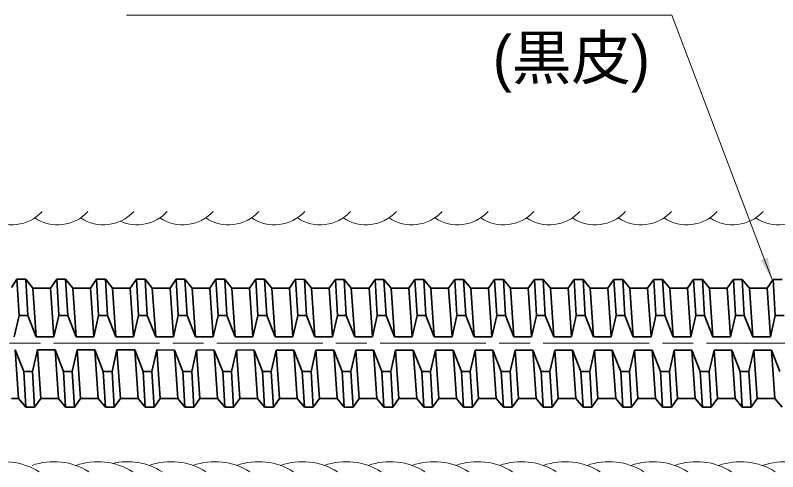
# Model space of a CAD drawing. Units: millimetres at full size, sheet at 1:2; details may follow other scales. Extents: x 2057 to 3739, y 937 to 2125.
# Drawn here: x 3195.6 to 3368.5, y 1769.1 to 1872.6 of the extents above; entities that cross this region are included whole.
import ezdxf
from ezdxf.enums import TextEntityAlignment as Align

# ---------------------------------------------------------------- set-up
doc = ezdxf.new("R2010")
doc.units = ezdxf.units.MM
doc.header["$LTSCALE"] = 2
doc.linetypes.add('CHAIN', pattern=[18.5, 12, -1.5, 3.5, -1.5])
for name, color, linetype, lineweight in [('1 外形線', 7, 'Continuous', 35), ('2 細い実線', 3, 'Continuous', 20), ('4中心線', 1, 'CHAIN', 15), ('6寸法線', 4, 'Continuous', 13)]:
    doc.layers.add(name, color=color, linetype=linetype, lineweight=lineweight)
doc.styles.add('ＭＳ Ｐゴシック', font='')
doc.styles.get('ＭＳ Ｐゴシック').set_extended_font_data('MS PGothic')

# ---------------------------------------------------------------- blocks, each defined once
blk = doc.blocks.new('filled_arrow')
at = {"color": 0, "linetype": 'Continuous', "lineweight": -2}
blk.add_solid([(7.5, 1.25), (0, 0), (7.5, -1.25)], dxfattribs=at)

msp = doc.modelspace()

# ---------------------------------------------------------------- linework, layer by layer
at = {"layer": '1 外形線'}
for p, q in [((3196.012, 1812.695), (3194.76, 1810.828)), ((3196.487, 1804.522), (3196.012, 1812.695)), ((3198.012, 1812.695), (3196.012, 1812.695)), ((3198.487, 1804.522), (3198.012, 1812.695)), ((3198.012, 1812.695), (3199.628, 1810.69)), ((3205.034, 1812.695), (3203.64, 1810.691)), ((3207.034, 1812.695), (3205.034, 1812.695)), ((3205.509, 1804.522), (3205.034, 1812.695)), ((3207.034, 1812.695), (3208.65, 1810.691)), ((3207.509, 1804.522), (3207.034, 1812.695)), ((3214.058, 1812.695), (3212.664, 1810.69)), ((3216.058, 1812.695), (3214.058, 1812.695)), ((3214.533, 1804.522), (3214.058, 1812.695)), ((3216.058, 1812.695), (3217.674, 1810.69)), ((3216.533, 1804.521), (3216.058, 1812.695)), ((3223.081, 1812.694), (3221.688, 1810.69)), ((3223.557, 1804.521), (3223.081, 1812.694)), ((3225.081, 1812.694), (3223.081, 1812.694)), ((3225.556, 1804.521), (3225.081, 1812.694)), ((3225.081, 1812.694), (3226.698, 1810.69)), ((3232.105, 1812.694), (3230.712, 1810.689)), ((3232.58, 1804.521), (3232.105, 1812.694)), ((3234.105, 1812.694), (3232.105, 1812.694)), ((3234.58, 1804.521), (3234.105, 1812.694)), ((3234.105, 1812.694), (3235.722, 1810.689)), ((3241.129, 1812.694), (3239.735, 1810.689)), ((3243.129, 1812.693), (3241.129, 1812.694)), ((3241.604, 1804.52), (3241.129, 1812.694)), ((3243.604, 1804.52), (3243.129, 1812.693)), ((3243.129, 1812.693), (3244.746, 1810.689)), ((3250.153, 1812.693), (3248.759, 1810.688)), ((3250.628, 1804.52), (3250.153, 1812.693)), ((3252.153, 1812.693), (3250.153, 1812.693)), ((3252.628, 1804.52), (3252.153, 1812.693)), ((3252.153, 1812.693), (3253.77, 1810.689)), ((3259.177, 1812.693), (3257.783, 1810.688)), ((3259.652, 1804.52), (3259.177, 1812.693)), ((3261.177, 1812.692), (3259.177, 1812.693)), ((3261.652, 1804.519), (3261.177, 1812.692)), ((3261.177, 1812.692), (3262.794, 1810.688)), ((3268.201, 1812.692), (3266.807, 1810.688)), ((3268.676, 1804.519), (3268.201, 1812.692)), ((3270.201, 1812.692), (3268.201, 1812.692)), ((3270.676, 1804.519), (3270.201, 1812.692)), ((3270.201, 1812.692), (3271.817, 1810.688)), ((3277.224, 1812.692), (3275.831, 1810.687)), ((3277.7, 1804.519), (3277.224, 1812.692)), ((3279.224, 1812.692), (3277.224, 1812.692)), ((3279.699, 1804.518), (3279.224, 1812.692)), ((3279.224, 1812.692), (3280.841, 1810.687)), ((3286.248, 1812.691), (3284.855, 1810.687)), ((3286.723, 1804.518), (3286.248, 1812.691)), ((3288.248, 1812.691), (3286.248, 1812.691)), ((3288.723, 1804.518), (3288.248, 1812.691)), ((3288.248, 1812.691), (3289.865, 1810.687)), ((3295.272, 1812.691), (3293.879, 1810.686)), ((3295.747, 1804.518), (3295.272, 1812.691)), ((3297.272, 1812.691), (3295.272, 1812.691)), ((3297.747, 1804.517), (3297.272, 1812.691)), ((3297.272, 1812.691), (3298.889, 1810.686)), ((3304.296, 1812.69), (3302.902, 1810.686)), ((3304.771, 1804.517), (3304.296, 1812.69)), ((3306.296, 1812.69), (3304.296, 1812.69)), ((3306.771, 1804.517), (3306.296, 1812.69)), ((3306.296, 1812.69), (3307.913, 1810.686)), ((3313.32, 1812.69), (3311.926, 1810.685)), ((3313.795, 1804.517), (3313.32, 1812.69)), ((3315.32, 1812.69), (3313.32, 1812.69)), ((3315.795, 1804.517), (3315.32, 1812.69)), ((3315.32, 1812.69), (3316.936, 1810.685)), ((3322.344, 1812.69), (3320.95, 1810.685)), ((3324.344, 1812.689), (3322.344, 1812.69)), ((3322.819, 1804.516), (3322.344, 1812.69)), ((3324.819, 1804.516), (3324.344, 1812.689)), ((3324.344, 1812.689), (3325.96, 1810.685)), ((3331.367, 1812.689), (3329.974, 1810.684)), ((3331.842, 1804.516), (3331.367, 1812.689)), ((3333.367, 1812.689), (3331.367, 1812.689)), ((3333.842, 1804.516), (3333.367, 1812.689)), ((3333.367, 1812.689), (3334.984, 1810.685)), ((3340.391, 1812.689), (3338.998, 1810.684)), ((3340.866, 1804.516), (3340.391, 1812.689)), ((3342.391, 1812.688), (3340.391, 1812.689)), ((3342.866, 1804.515), (3342.391, 1812.688)), ((3342.391, 1812.688), (3344.008, 1810.684)), ((3349.415, 1812.688), (3348.021, 1810.684)), ((3349.89, 1804.515), (3349.415, 1812.688)), ((3351.415, 1812.688), (3349.415, 1812.688)), ((3351.89, 1804.515), (3351.415, 1812.688)), ((3351.415, 1812.688), (3353.032, 1810.684)), ((3358.439, 1812.688), (3357.045, 1810.683)), ((3358.914, 1804.515), (3358.439, 1812.688)), ((3360.439, 1812.688), (3358.439, 1812.688)), ((3360.914, 1804.514), (3360.439, 1812.688)), ((3360.439, 1812.688), (3362.056, 1810.683)), ((3367.463, 1812.687), (3366.069, 1810.683)), ((3367.938, 1804.514), (3367.463, 1812.687)), ((3369.463, 1812.687), (3367.463, 1812.687)), ((3200.393, 1799.672), (3199.628, 1810.69)), ((3203.642, 1810.69), (3199.628, 1810.69)), ((3204.405, 1799.673), (3203.64, 1810.69)), ((3212.664, 1810.691), (3208.65, 1810.691)), ((3209.415, 1799.672), (3208.65, 1810.691)), ((3213.428, 1799.672), (3212.664, 1810.69)), ((3218.438, 1799.672), (3217.674, 1810.69)), ((3221.688, 1810.69), (3217.674, 1810.69)), ((3222.452, 1799.672), (3221.688, 1810.689)), ((3227.462, 1799.671), (3226.698, 1810.69)), ((3230.712, 1810.69), (3226.698, 1810.69)), ((3231.476, 1799.671), (3230.712, 1810.689)), ((3236.486, 1799.671), (3235.722, 1810.689)), ((3239.736, 1810.689), (3235.722, 1810.689)), ((3240.5, 1799.671), (3239.735, 1810.688)), ((3245.51, 1799.67), (3244.746, 1810.689)), ((3248.759, 1810.689), (3244.746, 1810.689)), ((3249.524, 1799.67), (3248.759, 1810.688)), ((3254.534, 1799.67), (3253.77, 1810.689)), ((3257.783, 1810.689), (3253.77, 1810.689)), ((3258.548, 1799.67), (3257.783, 1810.687)), ((3263.558, 1799.67), (3262.794, 1810.688)), ((3266.807, 1810.688), (3262.794, 1810.688)), ((3267.571, 1799.669), (3266.807, 1810.687)), ((3275.831, 1810.688), (3271.817, 1810.688)), ((3272.581, 1799.669), (3271.817, 1810.688)), ((3276.595, 1799.669), (3275.831, 1810.686)), ((3281.605, 1799.669), (3280.841, 1810.687)), ((3284.855, 1810.687), (3280.841, 1810.687)), ((3285.619, 1799.668), (3284.855, 1810.686)), ((3290.629, 1799.668), (3289.865, 1810.687)), ((3293.879, 1810.687), (3289.865, 1810.687)), ((3294.643, 1799.668), (3293.878, 1810.686)), ((3299.653, 1799.668), (3298.889, 1810.686)), ((3302.902, 1810.686), (3298.889, 1810.686)), ((3303.667, 1799.667), (3302.902, 1810.685)), ((3308.677, 1799.667), (3307.913, 1810.686)), ((3311.926, 1810.686), (3307.913, 1810.686)), ((3312.691, 1799.667), (3311.926, 1810.685)), ((3320.95, 1810.685), (3316.936, 1810.685)), ((3317.701, 1799.667), (3316.936, 1810.685)), ((3321.714, 1799.667), (3320.95, 1810.684)), ((3329.974, 1810.685), (3325.96, 1810.685)), ((3326.725, 1799.666), (3325.96, 1810.685)), ((3330.738, 1799.666), (3329.974, 1810.684)), ((3338.998, 1810.685), (3334.984, 1810.685)), ((3335.748, 1799.666), (3334.984, 1810.685)), ((3339.762, 1799.666), (3338.998, 1810.683)), ((3348.022, 1810.684), (3344.008, 1810.684)), ((3344.772, 1799.665), (3344.008, 1810.684)), ((3348.786, 1799.665), (3348.021, 1810.683)), ((3357.045, 1810.684), (3353.032, 1810.684)), ((3353.796, 1799.665), (3353.032, 1810.684)), ((3357.81, 1799.665), (3357.045, 1810.682)), ((3366.069, 1810.683), (3362.056, 1810.683)), ((3362.82, 1799.665), (3362.056, 1810.683)), ((3366.834, 1799.664), (3366.069, 1810.682)), ((3196.487, 1804.522), (3195.382, 1799.672)), ((3196.487, 1804.522), (3198.487, 1804.522)), ((3198.487, 1804.522), (3200.393, 1799.672)), ((3205.509, 1804.522), (3204.404, 1799.672)), ((3205.509, 1804.522), (3207.509, 1804.522)), ((3207.509, 1804.522), (3209.415, 1799.672)), ((3214.533, 1804.522), (3213.428, 1799.672)), ((3214.533, 1804.522), (3216.533, 1804.521)), ((3216.533, 1804.521), (3218.438, 1799.672)), ((3223.557, 1804.521), (3222.452, 1799.671)), ((3223.557, 1804.521), (3225.556, 1804.521)), ((3225.556, 1804.521), (3227.462, 1799.671)), ((3232.58, 1804.521), (3231.476, 1799.671)), ((3232.58, 1804.521), (3234.58, 1804.521)), ((3234.58, 1804.521), (3236.486, 1799.671)), ((3241.604, 1804.52), (3240.5, 1799.67)), ((3241.604, 1804.52), (3243.604, 1804.52)), ((3243.604, 1804.52), (3245.51, 1799.67)), ((3250.628, 1804.52), (3249.524, 1799.67)), ((3250.628, 1804.52), (3252.628, 1804.52)), ((3252.628, 1804.52), (3254.534, 1799.67)), ((3259.652, 1804.52), (3258.548, 1799.67)), ((3259.652, 1804.52), (3261.652, 1804.519)), ((3261.652, 1804.519), (3263.558, 1799.67)), ((3268.676, 1804.519), (3267.571, 1799.669)), ((3268.676, 1804.519), (3270.676, 1804.519)), ((3270.676, 1804.519), (3272.581, 1799.669)), ((3277.7, 1804.519), (3276.595, 1799.669)), ((3277.7, 1804.519), (3279.699, 1804.518)), ((3279.699, 1804.518), (3281.605, 1799.669)), ((3286.723, 1804.518), (3285.619, 1799.668)), ((3286.723, 1804.518), (3288.723, 1804.518)), ((3288.723, 1804.518), (3290.629, 1799.668)), ((3295.747, 1804.518), (3294.643, 1799.668)), ((3295.747, 1804.518), (3297.747, 1804.517)), ((3297.747, 1804.517), (3299.653, 1799.668)), ((3304.771, 1804.517), (3303.667, 1799.667)), ((3304.771, 1804.517), (3306.771, 1804.517)), ((3306.771, 1804.517), (3308.677, 1799.667)), ((3313.795, 1804.517), (3312.69, 1799.667)), ((3313.795, 1804.517), (3315.795, 1804.517)), ((3315.795, 1804.517), (3317.701, 1799.667)), ((3322.819, 1804.516), (3321.714, 1799.666)), ((3322.819, 1804.516), (3324.819, 1804.516)), ((3324.819, 1804.516), (3326.725, 1799.666)), ((3331.842, 1804.516), (3330.738, 1799.666)), ((3331.842, 1804.516), (3333.842, 1804.516)), ((3333.842, 1804.516), (3335.748, 1799.666)), ((3340.866, 1804.516), (3339.762, 1799.666)), ((3340.866, 1804.516), (3342.866, 1804.515)), ((3342.866, 1804.515), (3344.772, 1799.665)), ((3349.89, 1804.515), (3348.786, 1799.665)), ((3349.89, 1804.515), (3351.89, 1804.515)), ((3351.89, 1804.515), (3353.796, 1799.665)), ((3358.914, 1804.515), (3357.81, 1799.665)), ((3358.914, 1804.515), (3360.914, 1804.514)), ((3360.914, 1804.514), (3362.82, 1799.665)), ((3367.938, 1804.514), (3366.833, 1799.664)), ((3367.938, 1804.514), (3369.938, 1804.514)), ((3204.406, 1799.672), (3200.393, 1799.672)), ((3213.428, 1799.672), (3209.415, 1799.672)), ((3222.452, 1799.672), (3218.438, 1799.672)), ((3231.476, 1799.671), (3227.462, 1799.671)), ((3240.5, 1799.671), (3236.486, 1799.671)), ((3249.524, 1799.67), (3245.51, 1799.67)), ((3258.548, 1799.67), (3254.534, 1799.67)), ((3267.571, 1799.669), (3263.558, 1799.67)), ((3276.595, 1799.669), (3272.581, 1799.669)), ((3285.619, 1799.668), (3281.605, 1799.669)), ((3294.643, 1799.668), (3290.629, 1799.668)), ((3303.667, 1799.667), (3299.653, 1799.668)), ((3312.691, 1799.667), (3308.677, 1799.667)), ((3321.714, 1799.667), (3317.701, 1799.667)), ((3330.738, 1799.666), (3326.725, 1799.666)), ((3339.762, 1799.666), (3335.748, 1799.666)), ((3348.786, 1799.665), (3344.772, 1799.665)), ((3357.81, 1799.665), (3353.796, 1799.665)), ((3366.834, 1799.664), (3362.82, 1799.665)), ((3196.394, 1785.696), (3195.63, 1796.672)), ((3197.536, 1791.822), (3195.63, 1796.671)), ((3199.536, 1791.822), (3200.64, 1796.671)), ((3204.654, 1796.671), (3200.64, 1796.672)), ((3201.405, 1785.695), (3200.64, 1796.671)), ((3205.416, 1785.696), (3204.652, 1796.672)), ((3206.558, 1791.822), (3204.652, 1796.672)), ((3208.558, 1791.823), (3209.662, 1796.672)), ((3210.427, 1785.696), (3209.662, 1796.672)), ((3213.676, 1796.671), (3209.663, 1796.672)), ((3214.44, 1785.696), (3213.676, 1796.671)), ((3215.582, 1791.822), (3213.676, 1796.671)), ((3217.582, 1791.822), (3218.686, 1796.671)), ((3222.7, 1796.671), (3218.686, 1796.672)), ((3219.45, 1785.695), (3218.686, 1796.671)), ((3224.606, 1791.821), (3222.7, 1796.671)), ((3223.464, 1785.695), (3222.7, 1796.671)), ((3226.606, 1791.822), (3227.71, 1796.671)), ((3231.724, 1796.67), (3227.71, 1796.672)), ((3228.474, 1785.695), (3227.71, 1796.671)), ((3233.63, 1791.821), (3231.724, 1796.67)), ((3232.488, 1785.695), (3231.724, 1796.67)), ((3235.629, 1791.821), (3236.734, 1796.67)), ((3240.748, 1796.67), (3236.734, 1796.671)), ((3237.498, 1785.694), (3236.734, 1796.67)), ((3242.653, 1791.82), (3240.748, 1796.67)), ((3241.512, 1785.694), (3240.748, 1796.67)), ((3244.653, 1791.821), (3245.758, 1796.67)), ((3249.771, 1796.67), (3245.758, 1796.671)), ((3246.522, 1785.694), (3245.758, 1796.67)), ((3250.536, 1785.694), (3249.771, 1796.67)), ((3251.677, 1791.82), (3249.771, 1796.669)), ((3253.677, 1791.82), (3254.782, 1796.669)), ((3258.795, 1796.669), (3254.782, 1796.67)), ((3255.546, 1785.694), (3254.782, 1796.669)), ((3260.701, 1791.819), (3258.795, 1796.669)), ((3259.56, 1785.693), (3258.795, 1796.669)), ((3262.701, 1791.82), (3263.805, 1796.669)), ((3264.57, 1785.693), (3263.805, 1796.669)), ((3267.819, 1796.669), (3263.806, 1796.67)), ((3268.583, 1785.693), (3267.819, 1796.669)), ((3269.725, 1791.819), (3267.819, 1796.668)), ((3271.725, 1791.819), (3272.829, 1796.668)), ((3276.843, 1796.668), (3272.829, 1796.669)), ((3273.593, 1785.693), (3272.829, 1796.668)), ((3278.749, 1791.818), (3276.843, 1796.668)), ((3277.607, 1785.692), (3276.843, 1796.668)), ((3280.749, 1791.819), (3281.853, 1796.668)), ((3285.867, 1796.668), (3281.853, 1796.669)), ((3282.617, 1785.692), (3281.853, 1796.668)), ((3287.773, 1791.818), (3285.867, 1796.668)), ((3286.631, 1785.692), (3285.867, 1796.668)), ((3289.773, 1791.818), (3290.877, 1796.668)), ((3294.89, 1796.667), (3290.877, 1796.668)), ((3291.641, 1785.692), (3290.877, 1796.668)), ((3295.655, 1785.692), (3294.89, 1796.667)), ((3298.796, 1791.818), (3299.901, 1796.667)), ((3303.914, 1796.667), (3299.901, 1796.668)), ((3300.665, 1785.691), (3299.901, 1796.667)), ((3305.82, 1791.817), (3303.914, 1796.667)), ((3304.679, 1785.691), (3303.914, 1796.667)), ((3307.82, 1791.818), (3308.925, 1796.667)), ((3312.938, 1796.666), (3308.925, 1796.668)), ((3309.689, 1785.691), (3308.925, 1796.667)), ((3314.844, 1791.817), (3312.938, 1796.666)), ((3313.703, 1785.691), (3312.938, 1796.666)), ((3316.844, 1791.817), (3317.948, 1796.666)), ((3318.713, 1785.69), (3317.948, 1796.666)), ((3321.962, 1796.666), (3317.949, 1796.667)), ((3323.868, 1791.816), (3321.962, 1796.666)), ((3322.726, 1785.69), (3321.962, 1796.666)), ((3325.868, 1791.817), (3326.972, 1796.666)), ((3330.986, 1796.666), (3326.972, 1796.667)), ((3327.736, 1785.69), (3326.972, 1796.666)), ((3331.75, 1785.69), (3330.986, 1796.666)), ((3332.892, 1791.816), (3330.986, 1796.665)), ((3334.892, 1791.816), (3335.996, 1796.665)), ((3340.01, 1796.665), (3335.996, 1796.666)), ((3336.76, 1785.69), (3335.996, 1796.665)), ((3341.916, 1791.815), (3340.01, 1796.665)), ((3340.774, 1785.689), (3340.01, 1796.665)), ((3343.916, 1791.816), (3345.02, 1796.665)), ((3349.033, 1796.665), (3345.02, 1796.666)), ((3345.784, 1785.689), (3345.02, 1796.665)), ((3349.798, 1785.689), (3349.033, 1796.665)), ((3350.939, 1791.815), (3349.034, 1796.664)), ((3352.939, 1791.815), (3354.044, 1796.664)), ((3358.057, 1796.664), (3354.044, 1796.665)), ((3354.808, 1785.689), (3354.044, 1796.664)), ((3359.963, 1791.814), (3358.057, 1796.664)), ((3358.822, 1785.688), (3358.057, 1796.664)), ((3361.963, 1791.815), (3363.068, 1796.664)), ((3367.081, 1796.664), (3363.068, 1796.665)), ((3363.832, 1785.688), (3363.068, 1796.664)), ((3368.987, 1791.814), (3367.081, 1796.664)), ((3367.846, 1785.688), (3367.081, 1796.664)), ((3197.536, 1791.822), (3199.536, 1791.822)), ((3198.011, 1783.693), (3197.536, 1791.822)), ((3200.011, 1783.692), (3199.536, 1791.822)), ((3206.558, 1791.822), (3208.558, 1791.823)), ((3207.033, 1783.693), (3206.558, 1791.822)), ((3209.033, 1783.693), (3208.558, 1791.823)), ((3216.057, 1783.693), (3215.582, 1791.822)), ((3215.582, 1791.822), (3217.582, 1791.822)), ((3218.057, 1783.692), (3217.582, 1791.822)), ((3224.606, 1791.821), (3226.606, 1791.822)), ((3225.081, 1783.692), (3224.606, 1791.821)), ((3227.081, 1783.692), (3226.606, 1791.822)), ((3233.63, 1791.821), (3235.629, 1791.821)), ((3234.105, 1783.692), (3233.63, 1791.821)), ((3236.105, 1783.692), (3235.629, 1791.821)), ((3242.653, 1791.82), (3244.653, 1791.821)), ((3243.128, 1783.691), (3242.653, 1791.82)), ((3245.128, 1783.691), (3244.653, 1791.821)), ((3251.677, 1791.82), (3253.677, 1791.82)), ((3252.152, 1783.691), (3251.677, 1791.82)), ((3254.152, 1783.691), (3253.677, 1791.82)), ((3260.701, 1791.819), (3262.701, 1791.82)), ((3261.176, 1783.691), (3260.701, 1791.819)), ((3263.176, 1783.69), (3262.701, 1791.82)), ((3269.725, 1791.819), (3271.725, 1791.819)), ((3270.2, 1783.69), (3269.725, 1791.819)), ((3272.2, 1783.69), (3271.725, 1791.819)), ((3278.749, 1791.818), (3280.749, 1791.819)), ((3279.224, 1783.69), (3278.749, 1791.818)), ((3281.224, 1783.689), (3280.749, 1791.819)), ((3287.773, 1791.818), (3289.773, 1791.818)), ((3288.248, 1783.689), (3287.773, 1791.818)), ((3290.248, 1783.689), (3289.773, 1791.818)), ((3296.796, 1791.817), (3298.796, 1791.818)), ((3297.272, 1783.689), (3296.796, 1791.817)), ((3299.271, 1783.688), (3298.796, 1791.818)), ((3305.82, 1791.817), (3307.82, 1791.818)), ((3306.295, 1783.688), (3305.82, 1791.817)), ((3308.295, 1783.688), (3307.82, 1791.818)), ((3314.844, 1791.817), (3316.844, 1791.817)), ((3315.319, 1783.688), (3314.844, 1791.817)), ((3317.319, 1783.688), (3316.844, 1791.817)), ((3323.868, 1791.816), (3325.868, 1791.817)), ((3324.343, 1783.687), (3323.868, 1791.816)), ((3326.343, 1783.687), (3325.868, 1791.817)), ((3332.892, 1791.816), (3334.892, 1791.816)), ((3333.367, 1783.687), (3332.892, 1791.816)), ((3335.367, 1783.687), (3334.892, 1791.816)), ((3341.916, 1791.815), (3343.916, 1791.816)), ((3342.391, 1783.687), (3341.916, 1791.815)), ((3344.391, 1783.686), (3343.916, 1791.816)), ((3350.939, 1791.815), (3352.939, 1791.815)), ((3351.415, 1783.686), (3350.939, 1791.815)), ((3353.414, 1783.686), (3352.939, 1791.815)), ((3359.963, 1791.814), (3361.963, 1791.815)), ((3360.438, 1783.686), (3359.963, 1791.814)), ((3362.438, 1783.685), (3361.963, 1791.815)), ((3196.383, 1785.695), (3194.761, 1785.695)), ((3198.011, 1783.693), (3196.394, 1785.696)), ((3200.011, 1783.692), (3201.405, 1785.696)), ((3205.418, 1785.695), (3201.405, 1785.695)), ((3207.033, 1783.693), (3205.416, 1785.696)), ((3209.033, 1783.693), (3210.427, 1785.696)), ((3214.44, 1785.696), (3210.427, 1785.696)), ((3216.057, 1783.693), (3214.44, 1785.696)), ((3218.057, 1783.692), (3219.45, 1785.695)), ((3223.464, 1785.695), (3219.45, 1785.695)), ((3225.081, 1783.692), (3223.464, 1785.695)), ((3227.081, 1783.692), (3228.474, 1785.695)), ((3232.488, 1785.695), (3228.474, 1785.695)), ((3234.105, 1783.692), (3232.488, 1785.695)), ((3236.105, 1783.692), (3237.498, 1785.694)), ((3241.512, 1785.694), (3237.498, 1785.694)), ((3243.128, 1783.691), (3241.512, 1785.694)), ((3245.128, 1783.691), (3246.522, 1785.694)), ((3250.536, 1785.694), (3246.522, 1785.694)), ((3252.152, 1783.691), (3250.536, 1785.694)), ((3254.152, 1783.691), (3255.546, 1785.694)), ((3259.56, 1785.693), (3255.546, 1785.694)), ((3261.176, 1783.691), (3259.56, 1785.693)), ((3263.176, 1783.69), (3264.57, 1785.693)), ((3268.583, 1785.693), (3264.57, 1785.693)), ((3270.2, 1783.69), (3268.583, 1785.693)), ((3272.2, 1783.69), (3273.593, 1785.693)), ((3277.607, 1785.692), (3273.593, 1785.693)), ((3279.224, 1783.69), (3277.607, 1785.692)), ((3281.224, 1783.689), (3282.617, 1785.692)), ((3286.631, 1785.692), (3282.617, 1785.692)), ((3288.248, 1783.689), (3286.631, 1785.692)), ((3290.248, 1783.689), (3291.641, 1785.692)), ((3295.655, 1785.692), (3291.641, 1785.692)), ((3297.272, 1783.689), (3295.655, 1785.692)), ((3299.271, 1783.688), (3300.665, 1785.691)), ((3304.679, 1785.691), (3300.665, 1785.691)), ((3306.295, 1783.688), (3304.679, 1785.691)), ((3308.295, 1783.688), (3309.689, 1785.691)), ((3313.703, 1785.691), (3309.689, 1785.691)), ((3315.319, 1783.688), (3313.703, 1785.691)), ((3317.319, 1783.688), (3318.713, 1785.69)), ((3322.726, 1785.69), (3318.713, 1785.69)), ((3324.343, 1783.687), (3322.726, 1785.69)), ((3326.343, 1783.687), (3327.736, 1785.69)), ((3331.75, 1785.69), (3327.736, 1785.69)), ((3333.367, 1783.687), (3331.75, 1785.69)), ((3335.367, 1783.687), (3336.76, 1785.69)), ((3340.774, 1785.689), (3336.76, 1785.69)), ((3342.391, 1783.687), (3340.774, 1785.689)), ((3344.391, 1783.686), (3345.784, 1785.689)), ((3349.798, 1785.689), (3345.784, 1785.689)), ((3351.415, 1783.686), (3349.798, 1785.689)), ((3353.414, 1783.686), (3354.808, 1785.689)), ((3358.822, 1785.688), (3354.808, 1785.689)), ((3360.438, 1783.686), (3358.822, 1785.688)), ((3362.438, 1783.685), (3363.832, 1785.688)), ((3367.846, 1785.688), (3363.832, 1785.688)), ((3369.462, 1783.685), (3367.846, 1785.688)), ((3200.011, 1783.692), (3198.011, 1783.693)), ((3209.033, 1783.693), (3207.033, 1783.693)), ((3218.057, 1783.692), (3216.057, 1783.693)), ((3227.081, 1783.692), (3225.081, 1783.692)), ((3236.105, 1783.692), (3234.105, 1783.692)), ((3245.128, 1783.691), (3243.128, 1783.691)), ((3254.152, 1783.691), (3252.152, 1783.691)), ((3263.176, 1783.69), (3261.176, 1783.691)), ((3272.2, 1783.69), (3270.2, 1783.69)), ((3281.224, 1783.689), (3279.224, 1783.69)), ((3290.248, 1783.689), (3288.248, 1783.689)), ((3299.271, 1783.688), (3297.272, 1783.689)), ((3308.295, 1783.688), (3306.295, 1783.688)), ((3317.319, 1783.688), (3315.319, 1783.688)), ((3326.343, 1783.687), (3324.343, 1783.687)), ((3335.367, 1783.687), (3333.367, 1783.687)), ((3344.391, 1783.686), (3342.391, 1783.687)), ((3353.414, 1783.686), (3351.415, 1783.686)), ((3362.438, 1783.685), (3360.438, 1783.686))]:
    msp.add_line(p, q, dxfattribs=at)
at = {"layer": '1 外形線', "color": 2}
msp.add_line((3296.796, 1791.817), (3294.891, 1796.667), dxfattribs=at)
at = {"layer": '2 細い実線'}
for centre, radius, start, end in [((3194.849, 1834.411), 9.363, 236.29836, 317.16495), ((3205.238, 1834.411), 9.363, 236.29836, 317.16495), ((3215.628, 1834.41), 9.363, 236.29836, 317.16495), ((3223.223, 1834.417), 9.363, 246.12528, 317.16495), ((3233.613, 1834.417), 9.363, 236.29836, 317.16495), ((3244.003, 1834.416), 9.363, 236.29836, 317.16495), ((3254.393, 1834.416), 9.363, 236.29836, 317.16495), ((3264.783, 1834.416), 9.363, 236.29836, 317.16495), ((3275.173, 1834.415), 9.363, 236.29836, 317.16495), ((3285.564, 1834.415), 9.363, 236.29836, 317.16495), ((3295.954, 1834.415), 9.363, 236.29836, 317.16495), ((3306.344, 1834.414), 9.363, 236.29836, 317.16495), ((3316.734, 1834.414), 9.363, 236.29836, 317.16495), ((3327.124, 1834.414), 9.363, 236.29836, 317.16495), ((3337.514, 1834.413), 9.363, 236.29836, 317.16495), ((3347.904, 1834.413), 9.363, 236.29836, 317.16495), ((3358.294, 1834.413), 9.363, 236.29836, 317.16495), ((3368.684, 1834.412), 9.363, 236.29836, 317.16495), ((3193.09, 1756.394), 14.948, 58.00506, 109.39786), ((3204.401, 1756.394), 14.948, 58.00506, 109.39786), ((3214.331, 1756.393), 14.948, 58.00506, 109.39786), ((3221.005, 1756.399), 14.948, 58.00506, 102.95558), ((3230.935, 1756.399), 14.948, 58.00506, 109.39786), ((3240.865, 1756.398), 14.948, 58.00506, 109.39786), ((3250.795, 1756.398), 14.948, 58.00506, 109.39786), ((3260.725, 1756.397), 14.948, 58.00506, 109.39786), ((3270.655, 1756.396), 14.948, 58.00506, 109.39786), ((3280.585, 1756.396), 14.948, 58.00506, 109.39786), ((3290.515, 1756.395), 14.948, 58.00506, 109.39786), ((3300.444, 1756.395), 14.948, 58.00506, 109.39786), ((3310.374, 1756.394), 14.948, 58.00506, 109.39786), ((3320.304, 1756.393), 14.948, 58.00506, 109.39786), ((3330.234, 1756.393), 14.948, 58.00506, 109.39786), ((3340.164, 1756.392), 14.948, 58.00506, 109.39786), ((3350.094, 1756.392), 14.948, 58.00506, 109.39786), ((3360.024, 1756.391), 14.948, 58.00506, 109.39786), ((3369.954, 1756.39), 14.948, 58.00506, 109.39786)]:
    msp.add_arc(centre, radius, start, end, dxfattribs=at)
at = {"layer": '4中心線'}
msp.add_line((3635.333, 1798.188), (2270.374, 1798.188), dxfattribs=at)
at = {"layer": '6寸法線'}
msp.add_lwpolyline([(3367.22, 1812.638), (3365.447, 1817.313), (3344.487, 1872.565), (3220.815, 1872.565)], dxfattribs=at)

# ---------------------------------------------------------------- block references
at = {"layer": '6寸法線', "xscale": 0.667, "yscale": 0.667, "rotation": 110.8}
msp.add_blockref('filled_arrow', (3367.22, 1812.638), dxfattribs=at)

# ---------------------------------------------------------------- texts
at = {"layer": '6寸法線', "style": 'ＭＳ Ｐゴシック'}
msp.add_text('(黒皮)', height=9.897, dxfattribs=at).set_placement((3303.896, 1855.037), align=Align.BOTTOM_LEFT)

doc.saveas('drawing.dxf')
